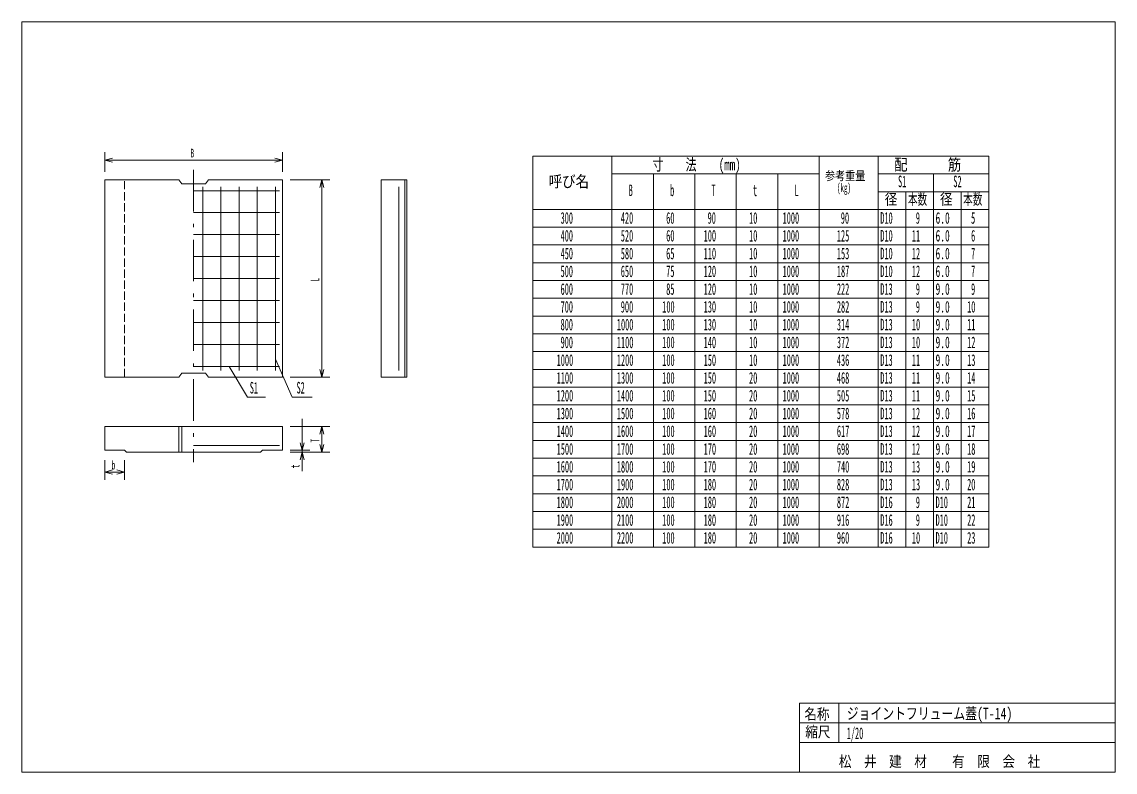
# Model space of a CAD drawing. Units: millimetres, scale not verified. Extents: x 74 to 5614, y 79 to 3879.
import ezdxf
from ezdxf.enums import TextEntityAlignment as Align

# ---------------------------------------------------------------- set-up
doc = ezdxf.new("R2010")
doc.units = ezdxf.units.MM
doc.header["$LTSCALE"] = 7
doc.linetypes.add('USER1', pattern=[8, 6, -2])
doc.linetypes.add('USER2', pattern=[50.5, 30, -9, 2.5, -9])
doc.layers.add('1', color=7, linetype='Continuous', lineweight=18)
doc.styles.add('ＭＳ ゴシック', font='')
doc.styles.get('ＭＳ ゴシック').set_extended_font_data('MS Gothic')

msp = doc.modelspace()

# ---------------------------------------------------------------- linework, layer by layer
at = {"layer": '1'}
for p, q in [((73.5, 3879), (5613.5, 3879)), ((73.5, 79), (73.5, 3879)), ((5613.5, 3879), (5613.5, 79)), ((493.5, 3219), (493.5, 3119)), ((1393.5, 3219), (1393.5, 3119)), ((493.5, 3179), (532.137, 3189.353)), ((493.5, 3179), (1393.5, 3179)), ((493.5, 3179), (532.137, 3168.647)), ((1393.5, 3179), (1354.863, 3189.353)), ((1393.5, 3179), (1354.863, 3168.647)), ((2713.5, 3199), (2663.5, 3199)), ((2663.5, 3199), (2663.5, 2389)), ((2713.5, 3199), (3483.5, 3199)), ((3063.5, 3199), (3063.5, 2389)), ((3553.5, 3199), (3483.5, 3199)), ((3553.5, 3199), (3693.5, 3199)), ((3693.5, 3199), (3903.5, 3199)), ((3903.5, 3199), (4973.5, 3199)), ((4113.5, 3199), (4113.5, 2839)), ((4413.5, 3199), (4413.5, 2839)), ((4973.5, 3199), (4973.5, 2029)), ((3063.5, 3109), (3203.5, 3109)), ((3273.5, 3109), (3063.5, 3109)), ((3273.5, 3109), (3378.5, 3109)), ((3273.5, 3109), (3273.5, 2389)), ((3343.5, 3109), (3483.5, 3109)), ((3553.5, 3109), (3483.5, 3109)), ((3483.5, 3109), (3483.5, 2389)), ((3553.5, 3109), (3693.5, 3109)), ((3903.5, 3109), (3693.5, 3109)), ((3693.5, 3109), (3693.5, 2029)), ((3693.5, 3109), (3693.5, 2029)), ((3763.5, 3109), (3903.5, 3109)), ((3903.5, 2029), (3903.5, 3109)), ((3903.5, 3109), (4113.5, 3109)), ((3903.5, 3109), (3903.5, 2029)), ((4413.5, 3109), (4973.5, 3109)), ((4693.5, 3109), (4693.5, 3019)), ((493.5, 3079), (493.5, 2079)), ((493.5, 3079), (868.5, 3079)), ((868.5, 3079), (883.5, 3059)), ((883.5, 3059), (1003.5, 3059)), ((1003.5, 3059), (1018.5, 3079)), ((1018.5, 3079), (1393.5, 3079)), ((1393.5, 2079), (1393.5, 3079)), ((1633.5, 3079), (1433.5, 3079)), ((1593.5, 3079), (1583.147, 3040.363)), ((1593.5, 3079), (1593.5, 2079)), ((1593.5, 3079), (1603.853, 3040.363)), ((1893.5, 3079), (1893.5, 2079)), ((2023.5, 3079), (1893.5, 3079)), ((1973.5, 3079), (1993.5, 3079)), ((2013.5, 2079), (2013.5, 3079)), ((2023.5, 3079), (2023.5, 2079)), ((943.5, 3024), (1378.5, 3024)), ((990.5, 3044), (990.5, 2114)), ((1082.5, 3044), (1082.5, 2114)), ((1174.5, 3044), (1174.5, 2114)), ((1266.5, 3044), (1266.5, 2114)), ((1358.5, 3044), (1358.5, 2114)), ((1983.5, 3044), (1983.5, 2114)), ((4413.5, 3019), (4483.5, 3019)), ((4483.5, 3019), (4973.5, 3019)), ((4553.5, 3019), (4553.5, 2839)), ((4693.5, 3019), (4693.5, 2839)), ((4833.5, 3019), (4833.5, 2839)), ((943.5, 2913), (1378.5, 2913)), ((2713.5, 2929), (2663.5, 2929)), ((2713.5, 2929), (3203.5, 2929)), ((3063.5, 2929), (3273.5, 2929)), ((3273.5, 2929), (3378.5, 2929)), ((3343.5, 2929), (3483.5, 2929)), ((3553.5, 2929), (3483.5, 2929)), ((3553.5, 2929), (3693.5, 2929)), ((3903.5, 2929), (3693.5, 2929)), ((3763.5, 2929), (3903.5, 2929)), ((3903.5, 2929), (4113.5, 2929)), ((4113.5, 2929), (4413.5, 2929)), ((4413.5, 2929), (4973.5, 2929)), ((2663.5, 2839), (4973.5, 2839)), ((4113.5, 2839), (4113.5, 2389)), ((4413.5, 2839), (4413.5, 2389)), ((4553.5, 2839), (4553.5, 2389)), ((4693.5, 2839), (4693.5, 2389)), ((4833.5, 2839), (4833.5, 2389)), ((943.5, 2802), (1378.5, 2802)), ((2663.5, 2749), (4973.5, 2749)), ((943.5, 2691), (1378.5, 2691)), ((2663.5, 2659), (4973.5, 2659)), ((943.5, 2579), (1378.5, 2579)), ((2663.5, 2569), (4973.5, 2569)), ((943.5, 2467), (1378.5, 2467)), ((2663.5, 2479), (4973.5, 2479)), ((2663.5, 2389), (2663.5, 2209)), ((2663.5, 2389), (4973.5, 2389)), ((3063.5, 2389), (3063.5, 2209)), ((3273.5, 2389), (3273.5, 2209)), ((3483.5, 2209), (3483.5, 2389)), ((4113.5, 2389), (4113.5, 2209)), ((4413.5, 2209), (4413.5, 2389)), ((4553.5, 2209), (4553.5, 2389)), ((4693.5, 2389), (4693.5, 2029)), ((4833.5, 2209), (4833.5, 2389)), ((943.5, 2356), (1378.5, 2356)), ((2663.5, 2299), (4973.5, 2299)), ((4693.5, 2209), (4693.5, 2299)), ((943.5, 2245), (1378.5, 2245)), ((1358.5, 2170.726), (1443.5, 1979)), ((2663.5, 2209), (2663.5, 2029)), ((2663.5, 2209), (4973.5, 2209)), ((3063.5, 2209), (3063.5, 2029)), ((3273.5, 2209), (3273.5, 2029)), ((3483.5, 2209), (3483.5, 2029)), ((4113.5, 2209), (4113.5, 2029)), ((4413.5, 2209), (4413.5, 2029)), ((4553.5, 2209), (4553.5, 2029)), ((4693.5, 2209), (4693.5, 2029)), ((4833.5, 2209), (4833.5, 2029)), ((943.5, 2134), (1378.5, 2134)), ((1123.5, 2134), (1216.035, 1979)), ((1593.5, 2079), (1583.147, 2117.637)), ((1593.5, 2079), (1603.853, 2117.637)), ((2663.5, 2119), (4973.5, 2119)), ((868.5, 2079), (493.5, 2079)), ((883.5, 2099), (868.5, 2079)), ((1003.5, 2099), (883.5, 2099)), ((1018.5, 2079), (1003.5, 2099)), ((1393.5, 2079), (1018.5, 2079)), ((1633.5, 2079), (1433.5, 2079)), ((1893.5, 2079), (2023.5, 2079)), ((1993.5, 2079), (1973.5, 2079)), ((2663.5, 2029), (2663.5, 1219)), ((2663.5, 2029), (4973.5, 2029)), ((3063.5, 2029), (3063.5, 1219)), ((3273.5, 2029), (3273.5, 1219)), ((3483.5, 1219), (3483.5, 2029)), ((3693.5, 2029), (3693.5, 1219)), ((3903.5, 1219), (3903.5, 2029)), ((4113.5, 2029), (4113.5, 1219)), ((4413.5, 1219), (4413.5, 2029)), ((4553.5, 2029), (4553.5, 1219)), ((4693.5, 1219), (4693.5, 2029)), ((4833.5, 2029), (4833.5, 1219)), ((4973.5, 1219), (4973.5, 2029)), ((1216.035, 1979), (1308.503, 1979)), ((1443.5, 1979), (1545.403, 1979)), ((2663.5, 1939), (4973.5, 1939)), ((493.5, 1829), (1393.5, 1829)), ((493.5, 1829), (493.5, 1709)), ((868.5, 1699), (868.5, 1829)), ((883.5, 1829), (883.5, 1699)), ((1393.5, 1709), (1393.5, 1829)), ((1633.5, 1829), (1433.5, 1829)), ((1493.5, 1869), (1493.5, 1603.466)), ((1593.5, 1829), (1583.147, 1790.363)), ((1593.5, 1829), (1593.5, 1699)), ((1593.5, 1829), (1603.853, 1790.363)), ((2663.5, 1849), (4973.5, 1849)), ((943.5, 1734), (1378.5, 1734)), ((1493.5, 1709), (1483.147, 1747.637)), ((1493.5, 1709), (1503.853, 1747.637)), ((1593.5, 1699), (1583.147, 1737.637)), ((1593.5, 1699), (1603.853, 1737.637)), ((2663.5, 1759), (4973.5, 1759)), ((493.5, 1709), (593.5, 1709)), ((593.5, 1709), (603.5, 1699)), ((603.5, 1699), (1283.5, 1699)), ((1293.5, 1709), (1283.5, 1699)), ((1293.5, 1709), (1393.5, 1709)), ((1533.5, 1709), (1433.5, 1709)), ((1533.5, 1699), (1433.5, 1699)), ((1633.5, 1699), (1433.5, 1699)), ((1493.5, 1699), (1483.147, 1660.363)), ((1493.5, 1699), (1503.853, 1660.363)), ((4973.5, 1669), (2663.5, 1669)), ((493.5, 1559), (493.5, 1659)), ((493.5, 1599), (532.137, 1609.353)), ((593.5, 1599), (554.863, 1609.353)), ((593.5, 1559), (593.5, 1659)), ((493.5, 1599), (593.5, 1599)), ((493.5, 1599), (532.137, 1588.647)), ((593.5, 1599), (554.863, 1588.647)), ((2663.5, 1579), (4973.5, 1579)), ((4973.5, 1489), (2663.5, 1489)), ((2663.5, 1399), (4973.5, 1399)), ((4973.5, 1309), (2663.5, 1309)), ((2663.5, 1219), (4973.5, 1219)), ((4013.5, 429), (4013.5, 229)), ((4013.5, 429), (5336, 429)), ((4213.5, 429), (4213.5, 229)), ((5336, 429), (5613.5, 429)), ((4413.5, 329), (4013.5, 329)), ((4413.5, 329), (5613.5, 329)), ((4013.5, 229), (4013.5, 79)), ((4013.5, 229), (5613.5, 229)), ((5613.5, 79), (73.5, 79))]:
    msp.add_line(p, q, dxfattribs=at)
at = {"layer": '1', "linetype": 'USER2'}
msp.add_line((943.5, 3129), (943.5, 1649), dxfattribs=at)
at = {"layer": '1', "linetype": 'USER1'}
msp.add_line((593.5, 2079), (593.5, 3079), dxfattribs=at)

# ---------------------------------------------------------------- texts
at = {"layer": '1', "style": 'ＭＳ ゴシック'}
for s, height, width, p in [('B', 43.99, 0.5, (928.5, 3179)), ('寸\u3000\u3000法\u3000\u3000(mm)', 58.65, 0.7, (3268.5, 3109)), ('配\u3000\u3000\u3000筋', 58.65, 0.85, (4493.5, 3109)), ('呼び名', 58.65, 0.85, (2743.5, 3024)), ('参考重量', 43.99, 0.85, (4143.5, 3064)), ('B', 58.65, 0.5, (3148.5, 2979)), ('b', 58.65, 0.5, (3358.5, 2979)), ('T', 58.65, 0.5, (3568.5, 2979)), ('t', 58.65, 0.5, (3778.5, 2979)), ('L', 58.65, 0.5, (3988.5, 2979)), ('(kg)', 43.99, 0.5, (4203.5, 3004)), ('S1', 58.65, 0.5, (4513.5, 3024)), ('S2', 58.65, 0.5, (4793.5, 3024)), ('径', 54.99, 0.85, (4446, 2936.5)), ('本数', 54.99, 0.65, (4563.5, 2936.5)), ('径', 54.99, 0.85, (4726, 2936.5)), ('本数', 54.99, 0.65, (4843.5, 2936.5)), ('300', 58.65, 0.5, (2803.5, 2839)), ('420', 58.65, 0.5, (3108.5, 2839)), ('60', 58.65, 0.5, (3338.5, 2839)), ('90', 58.65, 0.5, (3548.5, 2839)), ('10', 58.65, 0.5, (3758.5, 2839)), ('1000', 58.65, 0.5, (3928.5, 2839)), ('90', 58.65, 0.5, (4223.5, 2839)), ('D10', 58.65, 0.5, (4423.5, 2839)), ('9', 58.65, 0.5, (4603.5, 2839)), ('6.0', 58.65, 0.6, (4703.5, 2839)), ('5', 58.65, 0.5, (4883.5, 2839)), ('400', 58.65, 0.5, (2803.5, 2749)), ('520', 58.65, 0.5, (3108.5, 2749)), ('60', 58.65, 0.5, (3338.5, 2749)), ('100', 58.65, 0.5, (3528.5, 2749)), ('10', 58.65, 0.5, (3758.5, 2749)), ('1000', 58.65, 0.5, (3928.5, 2749)), ('125', 58.65, 0.5, (4203.5, 2749)), ('D10', 58.65, 0.5, (4423.5, 2749)), ('11', 58.65, 0.5, (4583.5, 2749)), ('6.0', 58.65, 0.6, (4703.5, 2749)), ('6', 58.65, 0.5, (4883.5, 2749)), ('450', 58.65, 0.5, (2803.5, 2659)), ('580', 58.65, 0.5, (3108.5, 2659)), ('65', 58.65, 0.5, (3338.5, 2659)), ('110', 58.65, 0.5, (3528.5, 2659)), ('10', 58.65, 0.5, (3758.5, 2659)), ('1000', 58.65, 0.5, (3928.5, 2659)), ('153', 58.65, 0.5, (4203.5, 2659)), ('D10', 58.65, 0.5, (4423.5, 2659)), ('12', 58.65, 0.5, (4583.5, 2659)), ('6.0', 58.65, 0.6, (4703.5, 2659)), ('7', 58.65, 0.5, (4883.5, 2659)), ('500', 58.65, 0.5, (2803.5, 2569)), ('650', 58.65, 0.5, (3108.5, 2569)), ('75', 58.65, 0.5, (3338.5, 2569)), ('120', 58.65, 0.5, (3528.5, 2569)), ('10', 58.65, 0.5, (3758.5, 2569)), ('1000', 58.65, 0.5, (3928.5, 2569)), ('187', 58.65, 0.5, (4203.5, 2569)), ('D10', 58.65, 0.5, (4423.5, 2569)), ('12', 58.65, 0.5, (4583.5, 2569)), ('6.0', 58.65, 0.6, (4703.5, 2569)), ('7', 58.65, 0.5, (4883.5, 2569)), ('600', 58.65, 0.5, (2803.5, 2479)), ('770', 58.65, 0.5, (3108.5, 2479)), ('85', 58.65, 0.5, (3338.5, 2479)), ('120', 58.65, 0.5, (3528.5, 2479)), ('10', 58.65, 0.5, (3758.5, 2479)), ('1000', 58.65, 0.5, (3928.5, 2479)), ('222', 58.65, 0.5, (4203.5, 2479)), ('D13', 58.65, 0.5, (4423.5, 2479)), ('9', 58.65, 0.5, (4603.5, 2479)), ('9.0', 58.65, 0.6, (4703.5, 2479)), ('9', 58.65, 0.5, (4883.5, 2479)), ('700', 58.65, 0.5, (2803.5, 2389)), ('900', 58.65, 0.5, (3108.5, 2389)), ('100', 58.65, 0.5, (3318.5, 2389)), ('130', 58.65, 0.5, (3528.5, 2389)), ('10', 58.65, 0.5, (3758.5, 2389)), ('1000', 58.65, 0.5, (3928.5, 2389)), ('282', 58.65, 0.5, (4203.5, 2389)), ('D13', 58.65, 0.5, (4423.5, 2389)), ('9', 58.65, 0.5, (4603.5, 2389)), ('9.0', 58.65, 0.6, (4703.5, 2389)), ('10', 58.65, 0.5, (4863.5, 2389)), ('800', 58.65, 0.5, (2803.5, 2299)), ('1000', 58.65, 0.5, (3088.5, 2299)), ('100', 58.65, 0.5, (3318.5, 2299)), ('130', 58.65, 0.5, (3528.5, 2299)), ('10', 58.65, 0.5, (3758.5, 2299)), ('1000', 58.65, 0.5, (3928.5, 2299)), ('314', 58.65, 0.5, (4203.5, 2299)), ('D13', 58.65, 0.5, (4423.5, 2299)), ('10', 58.65, 0.5, (4583.5, 2299)), ('9.0', 58.65, 0.6, (4703.5, 2299)), ('11', 58.65, 0.5, (4863.5, 2299)), ('900', 58.65, 0.5, (2803.5, 2209)), ('1100', 58.65, 0.5, (3088.5, 2209)), ('100', 58.65, 0.5, (3318.5, 2209)), ('140', 58.65, 0.5, (3528.5, 2209)), ('10', 58.65, 0.5, (3758.5, 2209)), ('1000', 58.65, 0.5, (3928.5, 2209)), ('372', 58.65, 0.5, (4203.5, 2209)), ('D13', 58.65, 0.5, (4423.5, 2209)), ('10', 58.65, 0.5, (4583.5, 2209)), ('9.0', 58.65, 0.6, (4703.5, 2209)), ('12', 58.65, 0.5, (4863.5, 2209)), ('1000', 58.65, 0.5, (2783.5, 2119)), ('1200', 58.65, 0.5, (3088.5, 2119)), ('100', 58.65, 0.5, (3318.5, 2119)), ('150', 58.65, 0.5, (3528.5, 2119)), ('10', 58.65, 0.5, (3758.5, 2119)), ('1000', 58.65, 0.5, (3928.5, 2119)), ('436', 58.65, 0.5, (4203.5, 2119)), ('D13', 58.65, 0.5, (4423.5, 2119)), ('11', 58.65, 0.5, (4583.5, 2119)), ('9.0', 58.65, 0.6, (4703.5, 2119)), ('13', 58.65, 0.5, (4863.5, 2119)), ('D13', 58.65, 0.5, (4423.5, 2029)), ('S1', 58.65, 0.5, (1228.503, 1979)), ('S2', 58.65, 0.5, (1465.403, 1979)), ('1100', 58.65, 0.5, (2783.5, 2029)), ('1300', 58.65, 0.5, (3088.5, 2029)), ('100', 58.65, 0.5, (3318.5, 2029)), ('150', 58.65, 0.5, (3528.5, 2029)), ('20', 58.65, 0.5, (3758.5, 2029)), ('1000', 58.65, 0.5, (3928.5, 2029)), ('468', 58.65, 0.5, (4203.5, 2029)), ('11', 58.65, 0.5, (4583.5, 2029)), ('9.0', 58.65, 0.6, (4703.5, 2029)), ('14', 58.65, 0.5, (4863.5, 2029)), ('1200', 58.65, 0.5, (2783.5, 1939)), ('1400', 58.65, 0.5, (3088.5, 1939)), ('100', 58.65, 0.5, (3318.5, 1939)), ('150', 58.65, 0.5, (3528.5, 1939)), ('20', 58.65, 0.5, (3758.5, 1939)), ('1000', 58.65, 0.5, (3928.5, 1939)), ('505', 58.65, 0.5, (4203.5, 1939)), ('D13', 58.65, 0.5, (4423.5, 1939)), ('11', 58.65, 0.5, (4583.5, 1939)), ('9.0', 58.65, 0.6, (4703.5, 1939)), ('15', 58.65, 0.5, (4863.5, 1939)), ('1300', 58.65, 0.5, (2783.5, 1849)), ('1500', 58.65, 0.5, (3088.5, 1849)), ('100', 58.65, 0.5, (3318.5, 1849)), ('160', 58.65, 0.5, (3528.5, 1849)), ('20', 58.65, 0.5, (3758.5, 1849)), ('1000', 58.65, 0.5, (3928.5, 1849)), ('578', 58.65, 0.5, (4203.5, 1849)), ('D13', 58.65, 0.5, (4423.5, 1849)), ('12', 58.65, 0.5, (4583.5, 1849)), ('9.0', 58.65, 0.6, (4703.5, 1849)), ('16', 58.65, 0.5, (4863.5, 1849)), ('1400', 58.65, 0.5, (2783.5, 1759)), ('1600', 58.65, 0.5, (3088.5, 1759)), ('100', 58.65, 0.5, (3318.5, 1759)), ('160', 58.65, 0.5, (3528.5, 1759)), ('20', 58.65, 0.5, (3758.5, 1759)), ('1000', 58.65, 0.5, (3928.5, 1759)), ('617', 58.65, 0.5, (4203.5, 1759)), ('D13', 58.65, 0.5, (4423.5, 1759)), ('D13', 58.65, 0.5, (4423.5, 1759)), ('12', 58.65, 0.5, (4583.5, 1759)), ('9.0', 58.65, 0.6, (4703.5, 1759)), ('17', 58.65, 0.5, (4863.5, 1759)), ('1500', 58.65, 0.5, (2783.5, 1669)), ('1700', 58.65, 0.5, (3088.5, 1669)), ('100', 58.65, 0.5, (3318.5, 1669)), ('170', 58.65, 0.5, (3528.5, 1669)), ('20', 58.65, 0.5, (3758.5, 1669)), ('1000', 58.65, 0.5, (3928.5, 1669)), ('698', 58.65, 0.5, (4203.5, 1669)), ('D13', 58.65, 0.5, (4423.5, 1669)), ('12', 58.65, 0.5, (4583.5, 1669)), ('9.0', 58.65, 0.6, (4703.5, 1669)), ('18', 58.65, 0.5, (4863.5, 1669)), ('b', 43.99, 0.5, (528.5, 1599)), ('1600', 58.65, 0.5, (2783.5, 1579)), ('1800', 58.65, 0.5, (3088.5, 1579)), ('100', 58.65, 0.5, (3318.5, 1579)), ('170', 58.65, 0.5, (3528.5, 1579)), ('20', 58.65, 0.5, (3758.5, 1579)), ('1000', 58.65, 0.5, (3928.5, 1579)), ('740', 58.65, 0.5, (4203.5, 1579)), ('D13', 58.65, 0.5, (4423.5, 1579)), ('13', 58.65, 0.5, (4583.5, 1579)), ('9.0', 58.65, 0.6, (4703.5, 1579)), ('19', 58.65, 0.5, (4863.5, 1579)), ('1700', 58.65, 0.5, (2783.5, 1489)), ('1900', 58.65, 0.5, (3088.5, 1489)), ('100', 58.65, 0.5, (3318.5, 1489)), ('180', 58.65, 0.5, (3528.5, 1489)), ('20', 58.65, 0.5, (3758.5, 1489)), ('1000', 58.65, 0.5, (3928.5, 1489)), ('828', 58.65, 0.5, (4203.5, 1489)), ('D13', 58.65, 0.5, (4423.5, 1489)), ('13', 58.65, 0.5, (4583.5, 1489)), ('9.0', 58.65, 0.6, (4703.5, 1489)), ('20', 58.65, 0.5, (4863.5, 1489)), ('1800', 58.65, 0.5, (2783.5, 1399)), ('2000', 58.65, 0.5, (3088.5, 1399)), ('100', 58.65, 0.5, (3318.5, 1399)), ('180', 58.65, 0.5, (3528.5, 1399)), ('20', 58.65, 0.5, (3758.5, 1399)), ('1000', 58.65, 0.5, (3928.5, 1399)), ('872', 58.65, 0.5, (4203.5, 1399)), ('D16', 58.65, 0.5, (4423.5, 1399)), ('9', 58.65, 0.5, (4603.5, 1399)), ('D10', 58.65, 0.5, (4703.5, 1399)), ('21', 58.65, 0.5, (4863.5, 1399)), ('D16', 58.65, 0.5, (4423.5, 1309)), ('D10', 58.65, 0.5, (4703.5, 1309)), ('1900', 58.65, 0.5, (2783.5, 1309)), ('2100', 58.65, 0.5, (3088.5, 1309)), ('100', 58.65, 0.5, (3318.5, 1309)), ('180', 58.65, 0.5, (3528.5, 1309)), ('20', 58.65, 0.5, (3758.5, 1309)), ('1000', 58.65, 0.5, (3928.5, 1309)), ('916', 58.65, 0.5, (4203.5, 1309)), ('9', 58.65, 0.5, (4603.5, 1309)), ('22', 58.65, 0.5, (4863.5, 1309)), ('2000', 58.65, 0.5, (2783.5, 1219)), ('2200', 58.65, 0.5, (3088.5, 1219)), ('100', 58.65, 0.5, (3318.5, 1219)), ('180', 58.65, 0.5, (3528.5, 1219)), ('20', 58.65, 0.5, (3758.5, 1219)), ('1000', 58.65, 0.5, (3928.5, 1219)), ('960', 58.65, 0.5, (4203.5, 1219)), ('D16', 58.65, 0.5, (4423.5, 1219)), ('10', 58.65, 0.5, (4583.5, 1219)), ('D10', 58.65, 0.5, (4703.5, 1219)), ('23', 58.65, 0.5, (4863.5, 1219)), ('名称', 54.99, 0.85, (4038.5, 329)), ('ジョイントフリューム蓋(T-14)', 58.65, 0.75, (4253.5, 329)), ('縮尺', 54.99, 0.85, (4043.5, 239)), ('1/20', 58.65, 0.5, (4253.5, 229)), ('松\u3000井\u3000建\u3000材\u3000\u3000有\u3000限\u3000会\u3000社', 54.99, 0.85, (4213.5, 89))]:
    msp.add_text(s, height=height, dxfattribs=dict(at, width=width)).set_placement(p, align=Align.BOTTOM_LEFT)
at = {"layer": '1', "style": 'ＭＳ ゴシック', "width": 0.5}
for s, p in [('L', (1593.5, 2564)), ('T', (1593.5, 1749)), ('t', (1493.5, 1618.466))]:
    msp.add_text(s, height=43.99, rotation=90, dxfattribs=at).set_placement(p, align=Align.BOTTOM_LEFT)

doc.saveas('drawing.dxf')
